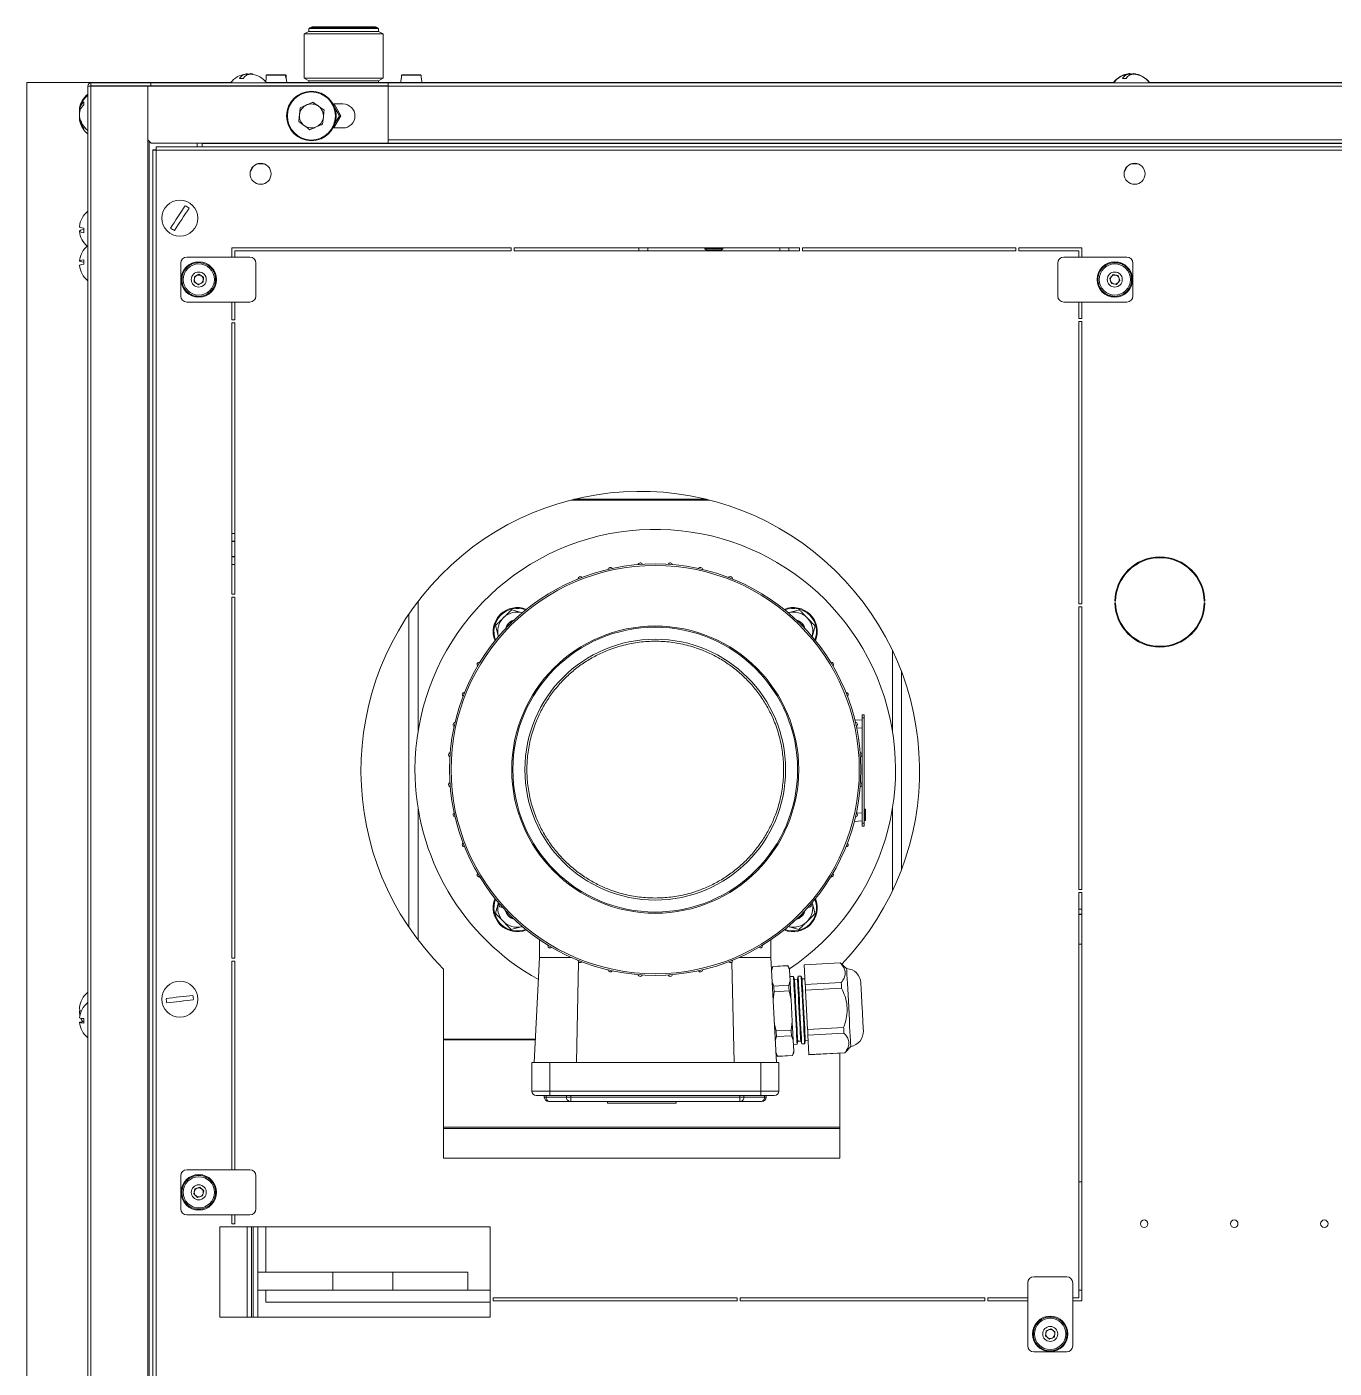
# Model space of a CAD drawing. Header units: millimetres. Extents: x 1650 to 6065, y 324 to 3836.
# Drawn here: x 3228.24 to 3271.77, y 2724.53 to 2769.18 of the extents above; entities that cross this region are included whole.
import ezdxf

# ---------------------------------------------------------------- set-up
doc = ezdxf.new("R2010")
doc.units = ezdxf.units.MM

# ---------------------------------------------------------------- blocks, each defined once
blk = doc.blocks.new('A$C67844AE1')
at = {"color": 1, "linetype": 'Continuous', "lineweight": 0}
for p, q in [((9.391, 129.32), (9.239, 129.232)), ((9.239, 129.232), (9.239, 127.758)), ((9.239, 129.232), (11.868, 129.232)), ((9.391, 129.41), (9.391, 129.32)), ((10.553, 129.41), (9.391, 129.41)), ((9.391, 129.32), (10.553, 129.32)), ((9.418, 129.44), (9.418, 129.41)), ((11.688, 129.44), (9.418, 129.44)), ((10.553, 129.47), (11.607, 129.47)), ((11.715, 129.41), (10.553, 129.41)), ((10.553, 129.32), (11.715, 129.32)), ((11.688, 129.41), (11.688, 129.44)), ((11.715, 129.32), (11.715, 129.41)), ((11.868, 129.232), (11.715, 129.32)), ((11.868, 127.758), (11.868, 129.232)), ((7.077, 127.751), (7.203, 127.751)), ((7.966, 127.767), (7.955, 127.638)), ((7.974, 127.858), (7.966, 127.767)), ((7.966, 127.767), (7.966, 127.767)), ((8.614, 127.858), (7.974, 127.858)), ((8.611, 127.877), (8.612, 127.877)), ((8.622, 127.767), (8.614, 127.858)), ((8.622, 127.767), (8.64, 127.767)), ((8.632, 127.858), (8.64, 127.767)), ((8.653, 127.617), (8.64, 127.767)), ((9.239, 127.758), (9.391, 127.67)), ((9.239, 127.758), (10.553, 127.758)), ((10.553, 127.758), (11.868, 127.758)), ((11.715, 127.67), (11.868, 127.758)), ((12.466, 127.767), (12.453, 127.617)), ((12.466, 127.767), (12.472, 127.767)), ((12.48, 127.858), (12.472, 127.767)), ((13.126, 127.858), (12.48, 127.858)), ((13.135, 127.767), (13.126, 127.858)), ((13.135, 127.767), (13.14, 127.767)), ((13.153, 127.617), (13.14, 127.767)), ((36.477, 127.751), (36.603, 127.751)), ((2.03, 127.5), (2.03, 2)), ((2.03, 127.5), (2.131, 127.5)), ((2.131, 127.501), (2.131, 127.601)), ((2.131, 127.601), (4.128, 127.601)), ((2.131, 127.501), (4.128, 127.501)), ((2.131, 127.5), (2.131, 40.2)), ((4.028, 127.5), (2.131, 127.5)), ((2.15, 127.603), (2.132, 127.601)), ((3.479, 127.603), (2.15, 127.603)), ((2.15, 127.601), (2.15, 127.603)), ((2.15, 127.501), (2.15, 127.5)), ((2.154, 127.611), (2.154, 127.617)), ((2.154, 127.617), (2.254, 127.617)), ((2.254, 127.617), (3.654, 127.617)), ((2.254, 127.603), (2.254, 127.617)), ((3.479, 127.603), (3.479, 127.601)), ((3.497, 127.601), (3.479, 127.603)), ((3.654, 127.617), (3.767, 127.617)), ((3.767, 127.617), (6.797, 127.617)), ((4.028, 40.2), (4.028, 127.5)), ((4.028, 127.5), (12.028, 127.5)), ((4.128, 127.501), (4.128, 127.601)), ((4.128, 127.601), (12.028, 127.601)), ((4.128, 127.501), (12.028, 127.501)), ((7.972, 127.617), (36.197, 127.617)), ((9.391, 127.67), (9.391, 127.617)), ((9.391, 127.67), (11.715, 127.67)), ((11.715, 127.617), (11.715, 127.67)), ((12.028, 127.501), (12.028, 127.601)), ((68.745, 127.601), (12.028, 127.601)), ((12.028, 127.5), (12.028, 127.501)), ((12.028, 127.5), (12.028, 125.603)), ((68.635, 127.491), (12.028, 127.491)), ((37.372, 127.617), (56.063, 127.617)), ((1.899, 126.876), (1.899, 126.978)), ((9.898, 126.691), (9.711, 126.827)), ((10.197, 126.903), (10.526, 126.903)), ((10.455, 126.511), (10.229, 126.903)), ((9.102, 126.775), (9.078, 126.545)), ((9.849, 126.232), (9.874, 126.461)), ((10.224, 126.111), (10.455, 126.511)), ((10.406, 126.511), (10.257, 126.769)), ((10.268, 126.273), (10.406, 126.511)), ((1.897, 126.047), (1.897, 126.09)), ((9.054, 126.315), (9.241, 126.18)), ((10.526, 126.103), (10.197, 126.103)), ((10.202, 126.111), (10.224, 126.111)), ((4.142, 125.603), (4.028, 125.713)), ((4.069, 125.674), (4.069, 40.339)), ((4.07, 125.673), (4.07, 40.339)), ((12.028, 125.603), (4.142, 125.603)), ((4.302, 125.478), (69.512, 125.478)), ((4.302, 125.478), (4.302, 125.378)), ((5.669, 125.603), (5.669, 125.478)), ((5.84, 125.596), (5.84, 125.603)), ((69.394, 125.596), (5.84, 125.596)), ((5.84, 125.586), (5.84, 125.596)), ((5.84, 125.586), (5.84, 125.478)), ((5.84, 125.586), (69.404, 125.586)), ((69.284, 125.706), (12.028, 125.706)), ((4.195, 125.371), (4.195, 40.199)), ((4.195, 125.371), (4.295, 125.371)), ((4.302, 125.378), (4.302, 125.368)), ((69.622, 125.368), (4.305, 125.368)), ((4.305, 125.368), (4.305, 40.199)), ((7.545, 124.834), (7.444, 124.658)), ((7.909, 124.905), (7.66, 124.905)), ((8.097, 124.737), (8.078, 124.769)), ((36.645, 124.834), (36.544, 124.658)), ((37.009, 124.905), (36.76, 124.905)), ((37.197, 124.737), (37.178, 124.769)), ((1.897, 122.615), (1.897, 122.764)), ((16.126, 122.108), (6.826, 122.108)), ((6.826, 122.108), (6.826, 121.808)), ((6.926, 122.008), (16.126, 122.008)), ((6.926, 121.808), (6.926, 122.008)), ((16.126, 122.008), (16.126, 122.108)), ((25.726, 122.108), (16.226, 122.108)), ((16.226, 122.108), (16.226, 122.008)), ((16.226, 122.008), (25.726, 122.008)), ((20.375, 122.008), (20.375, 122.108)), ((20.675, 122.008), (20.675, 122.108)), ((22.589, 122.108), (22.575, 122.098)), ((22.575, 122.098), (22.575, 122.076)), ((23.148, 122.098), (22.575, 122.098)), ((22.575, 122.076), (22.63, 122.037)), ((22.752, 122.076), (22.575, 122.076)), ((22.63, 122.037), (22.589, 122.008)), ((23.119, 122.037), (22.63, 122.037)), ((23.175, 122.076), (22.752, 122.076)), ((23.119, 122.037), (23.175, 122.076)), ((23.16, 122.008), (23.119, 122.037)), ((23.175, 122.098), (23.148, 122.098)), ((23.175, 122.098), (23.16, 122.108)), ((23.175, 122.076), (23.175, 122.098)), ((25.075, 122.108), (25.075, 122.008)), ((25.375, 122.108), (25.375, 122.008)), ((25.726, 122.008), (25.726, 122.108)), ((32.926, 122.108), (25.826, 122.108)), ((25.826, 122.108), (25.826, 122.008)), ((25.826, 122.008), (32.926, 122.008)), ((32.926, 122.008), (32.926, 122.108)), ((35.126, 122.108), (33.026, 122.108)), ((33.026, 122.108), (33.026, 122.008)), ((33.026, 122.008), (35.026, 122.008)), ((35.026, 122.008), (35.026, 121.808)), ((35.126, 121.808), (35.126, 122.108)), ((1.899, 121.566), (1.899, 121.715)), ((5.126, 121.608), (5.126, 120.508)), ((7.426, 121.808), (5.326, 121.808)), ((7.626, 120.508), (7.626, 121.608)), ((34.326, 121.608), (34.326, 120.508)), ((36.626, 121.808), (34.526, 121.808)), ((36.826, 120.508), (36.826, 121.608)), ((5.573, 120.977), (5.578, 121.15)), ((5.578, 121.15), (5.731, 121.232)), ((5.731, 121.232), (5.878, 121.14)), ((5.878, 121.14), (5.873, 120.967)), ((36.056, 121.091), (36.169, 121.222)), ((36.112, 120.927), (36.056, 121.091)), ((36.169, 121.222), (36.339, 121.189)), ((36.396, 121.026), (36.282, 120.895)), ((36.339, 121.189), (36.396, 121.026)), ((5.72, 120.885), (5.573, 120.977)), ((5.873, 120.967), (5.72, 120.885)), ((36.282, 120.895), (36.112, 120.927)), ((5.326, 120.308), (7.426, 120.308)), ((6.826, 120.308), (6.826, 119.718)), ((6.926, 119.718), (6.926, 120.308)), ((34.526, 120.308), (36.626, 120.308)), ((35.026, 120.308), (35.026, 119.758)), ((35.126, 119.758), (35.126, 120.308)), ((6.826, 119.718), (6.926, 119.718)), ((35.026, 119.758), (35.126, 119.758)), ((6.926, 119.618), (6.826, 119.618)), ((6.826, 119.618), (6.826, 110.579)), ((6.926, 110.579), (6.926, 119.618)), ((35.126, 119.658), (35.026, 119.658)), ((35.026, 119.658), (35.026, 110.258)), ((35.126, 110.258), (35.126, 119.658)), ((22.732, 113.718), (18.119, 113.718)), ((18.219, 113.743), (22.632, 113.743)), ((6.926, 112.604), (6.826, 112.604)), ((6.926, 112.602), (6.826, 112.602)), ((6.826, 112.351), (6.926, 112.351)), ((6.926, 112.338), (6.826, 112.338)), ((6.826, 111.836), (6.926, 111.836)), ((6.926, 111.823), (6.826, 111.823)), ((6.826, 111.572), (6.926, 111.572)), ((6.826, 111.57), (6.926, 111.57)), ((18.35, 111.088), (18.35, 111.093)), ((23.5, 111.093), (23.5, 111.088)), ((6.826, 110.579), (6.926, 110.579)), ((6.926, 110.479), (6.826, 110.479)), ((6.826, 110.479), (6.826, 98.469)), ((6.926, 98.469), (6.926, 110.479)), ((13.026, 110.342), (13.026, 106.01)), ((36.229, 110.348), (36.254, 110.348)), ((36.254, 110.298), (36.229, 110.298)), ((39.203, 110.348), (39.228, 110.348)), ((39.228, 110.298), (39.203, 110.298)), ((12.725, 109.922), (12.725, 99.494)), ((16.144, 110.066), (16.505, 109.965)), ((35.026, 110.258), (35.126, 110.258)), ((35.126, 110.158), (35.026, 110.158)), ((35.026, 110.158), (35.026, 100.758)), ((35.126, 100.758), (35.126, 110.158)), ((26.248, 109.524), (26.147, 109.163)), ((28.824, 108.704), (28.824, 106.01)), ((15.084, 108.318), (15.065, 108.318)), ((26.784, 108.318), (26.765, 108.318)), ((29.125, 107.997), (29.125, 101.42)), ((14.574, 107.318), (14.58, 107.318)), ((27.27, 107.318), (27.275, 107.318)), ((27.819, 106.391), (27.568, 106.404)), ((27.879, 106.563), (27.819, 106.563)), ((27.819, 106.563), (27.819, 106.463)), ((27.819, 106.463), (27.879, 106.463)), ((27.819, 106.463), (27.819, 102.963)), ((27.879, 106.563), (27.879, 106.463)), ((27.879, 102.963), (27.879, 106.463)), ((27.879, 106.463), (27.884, 106.463)), ((27.879, 106.363), (27.884, 106.363)), ((27.884, 106.363), (27.884, 106.463)), ((27.884, 103.063), (27.884, 106.363)), ((27.632, 106.125), (27.819, 106.134)), ((13.026, 103.476), (13.026, 99.075)), ((27.819, 103.291), (27.631, 103.301)), ((27.884, 103.425), (27.909, 103.425)), ((27.884, 103.391), (27.909, 103.391)), ((27.884, 103.299), (27.909, 103.299)), ((27.909, 103.391), (27.909, 103.425)), ((27.909, 103.299), (27.909, 103.391)), ((27.909, 103.081), (27.909, 103.299)), ((27.929, 103.302), (27.929, 103.405)), ((27.929, 103.071), (27.929, 103.302)), ((28.824, 103.476), (28.824, 100.713)), ((27.552, 103.021), (27.819, 103.035)), ((27.879, 102.963), (27.819, 102.963)), ((27.819, 102.963), (27.819, 102.863)), ((27.879, 102.863), (27.819, 102.863)), ((27.879, 103.063), (27.884, 103.063)), ((27.879, 102.863), (27.879, 102.963)), ((27.879, 102.963), (27.884, 102.963)), ((27.884, 103.081), (27.909, 103.081)), ((27.884, 102.963), (27.884, 103.063)), ((27.884, 103.051), (27.909, 103.051)), ((27.909, 103.051), (27.909, 103.081)), ((14.58, 102.168), (14.574, 102.168)), ((27.275, 102.168), (27.27, 102.168)), ((15.084, 101.168), (15.065, 101.168)), ((26.765, 101.168), (26.784, 101.168)), ((35.026, 100.758), (35.126, 100.758)), ((35.126, 100.658), (35.026, 100.658)), ((35.026, 100.658), (35.026, 87.158)), ((35.126, 87.058), (35.126, 100.658)), ((15.601, 99.962), (15.703, 100.323)), ((15.83, 100.168), (15.793, 100.168)), ((26.056, 100.168), (26.02, 100.168)), ((35.026, 100.093), (35.126, 100.093)), ((35.126, 99.933), (35.026, 99.933)), ((35.126, 99.923), (35.026, 99.923)), ((25.706, 99.419), (25.345, 99.521)), ((17.075, 99.08), (17.075, 98.493)), ((17.35, 98.902), (17.35, 98.884)), ((24.5, 98.902), (24.5, 98.884)), ((24.775, 98.493), (24.775, 99.08)), ((35.126, 98.933), (35.026, 98.933)), ((6.826, 98.469), (6.926, 98.469)), ((6.926, 98.369), (6.826, 98.369)), ((6.826, 98.369), (6.826, 91.421)), ((6.926, 91.421), (6.926, 98.369)), ((17.075, 98.493), (16.891, 94.993)), ((17.075, 98.493), (18.127, 98.493)), ((18.371, 98.339), (18.299, 94.993)), ((18.35, 98.392), (18.35, 98.398)), ((23.551, 94.993), (23.478, 98.339)), ((23.5, 98.398), (23.5, 98.392)), ((23.723, 98.493), (24.775, 98.493)), ((24.958, 94.993), (24.775, 98.493)), ((27.085, 98.311), (25.886, 98.248)), ((25.887, 98.244), (27.085, 98.307)), ((25.921, 97.591), (25.887, 98.244)), ((27.298, 98.119), (27.085, 98.311)), ((13.876, 98.106), (13.876, 91.808)), ((24.838, 98.193), (24.795, 98.096)), ((24.796, 98.046), (24.838, 98.189)), ((25.337, 98.22), (24.838, 98.193)), ((24.838, 98.189), (25.337, 98.216)), ((25.392, 98.122), (25.337, 98.22)), ((25.337, 98.216), (25.395, 98.077)), ((25.395, 98.077), (25.414, 97.707)), ((25.528, 97.859), (25.406, 97.853)), ((25.56, 97.761), (25.528, 97.859)), ((25.682, 97.867), (25.66, 97.766)), ((25.782, 97.872), (25.682, 97.867)), ((25.782, 97.872), (25.814, 97.774)), ((24.872, 97.537), (24.815, 97.675)), ((24.849, 97.078), (24.882, 97.348)), ((25.372, 97.563), (24.872, 97.537)), ((24.882, 97.348), (25.381, 97.375)), ((25.414, 97.707), (25.372, 97.563)), ((25.381, 97.375), (25.446, 97.095)), ((25.66, 97.766), (25.56, 97.761)), ((25.911, 97.779), (25.814, 97.774)), ((27.119, 97.654), (25.921, 97.591)), ((25.931, 97.403), (27.129, 97.466)), ((25.999, 96.097), (25.931, 97.403)), ((25.446, 97.095), (25.485, 96.354)), ((1.899, 96.305), (1.899, 96.455)), ((24.951, 96.043), (24.889, 96.308)), ((25.45, 96.069), (24.951, 96.043)), ((25.485, 96.354), (25.45, 96.069)), ((27.197, 96.16), (25.999, 96.097)), ((16.932, 95.768), (13.876, 95.768)), ((13.876, 95.743), (16.931, 95.743)), ((24.918, 95.71), (24.96, 95.854)), ((24.96, 95.854), (25.46, 95.881)), ((25.46, 95.881), (25.517, 95.742)), ((25.517, 95.742), (25.536, 95.372)), ((25.525, 95.596), (25.647, 95.602)), ((25.647, 95.602), (25.668, 95.703)), ((25.668, 95.703), (25.768, 95.709)), ((25.768, 95.709), (25.8, 95.61)), ((25.8, 95.61), (25.9, 95.615)), ((25.921, 95.717), (25.9, 95.615)), ((25.921, 95.717), (26.019, 95.722)), ((26.009, 95.909), (27.207, 95.972)), ((26.043, 95.256), (26.009, 95.909)), ((24.995, 95.201), (24.937, 95.34)), ((24.943, 95.29), (24.995, 95.198)), ((25.494, 95.228), (24.995, 95.201)), ((24.995, 95.198), (25.494, 95.224)), ((25.536, 95.372), (25.494, 95.228)), ((25.494, 95.224), (25.539, 95.326)), ((27.242, 95.319), (26.043, 95.256)), ((26.043, 95.252), (27.242, 95.315)), ((27.076, 91.808), (27.076, 95.307)), ((27.242, 95.315), (27.434, 95.528)), ((16.811, 94.043), (16.811, 94.993)), ((17.411, 94.993), (16.811, 94.993)), ((17.411, 94.043), (17.411, 94.993)), ((24.439, 94.993), (17.411, 94.993)), ((24.439, 94.043), (24.439, 94.993)), ((25.039, 94.993), (24.439, 94.993)), ((25.039, 94.043), (25.039, 94.993)), ((16.811, 94.043), (17.411, 94.043)), ((17.231, 93.893), (17.231, 93.843)), ((17.289, 93.843), (17.231, 93.843)), ((17.289, 93.843), (17.289, 93.893)), ((17.972, 93.843), (17.289, 93.843)), ((17.411, 93.893), (17.411, 94.043)), ((17.411, 94.043), (24.439, 94.043)), ((17.411, 93.893), (24.439, 93.893)), ((17.972, 93.893), (17.972, 93.843)), ((18.113, 93.843), (17.972, 93.843)), ((18.113, 93.843), (18.113, 93.893)), ((18.113, 93.843), (18.113, 93.693)), ((23.736, 93.843), (18.113, 93.843)), ((23.736, 93.893), (23.736, 93.843)), ((23.877, 93.843), (23.736, 93.843)), ((23.736, 93.693), (23.736, 93.843)), ((23.877, 93.843), (23.877, 93.893)), ((24.56, 93.843), (23.877, 93.843)), ((24.439, 94.043), (25.039, 94.043)), ((24.439, 93.893), (24.439, 94.043)), ((24.56, 93.893), (24.56, 93.843)), ((24.619, 93.843), (24.56, 93.843)), ((24.619, 93.843), (24.619, 93.893)), ((17.395, 93.693), (18.078, 93.693)), ((18.113, 93.693), (23.736, 93.693)), ((19.337, 93.693), (19.337, 93.643)), ((21.616, 93.643), (19.337, 93.643)), ((21.616, 93.693), (21.616, 93.643)), ((23.771, 93.693), (24.454, 93.693)), ((13.876, 92.843), (27.076, 92.843)), ((13.876, 92.793), (27.076, 92.793)), ((13.876, 91.808), (27.076, 91.808)), ((5.126, 91.221), (5.126, 90.121)), ((7.426, 91.421), (5.326, 91.421)), ((7.626, 90.121), (7.626, 91.221)), ((5.56, 90.621), (5.6, 90.79)), ((5.6, 90.79), (5.766, 90.839)), ((5.766, 90.839), (5.892, 90.72)), ((5.892, 90.72), (5.851, 90.552)), ((35.126, 91.016), (35.026, 91.016)), ((5.686, 90.502), (5.56, 90.621)), ((5.851, 90.552), (5.686, 90.502)), ((5.326, 89.921), (7.426, 89.921)), ((6.826, 89.921), (6.826, 89.621)), ((6.926, 89.621), (6.926, 89.921)), ((15.43, 89.521), (6.43, 89.521)), ((6.43, 89.521), (6.43, 86.521)), ((6.826, 89.621), (6.926, 89.621)), ((7.334, 89.521), (7.334, 86.521)), ((7.335, 86.521), (7.335, 89.521)), ((7.485, 86.521), (7.485, 89.521)), ((7.54, 89.521), (7.54, 86.521)), ((7.69, 89.521), (7.69, 88.016)), ((7.691, 88.016), (7.691, 89.521)), ((7.96, 89.521), (7.96, 88.016)), ((15.43, 86.521), (15.43, 89.521)), ((7.69, 88.016), (7.69, 87.416)), ((10.19, 88.016), (7.69, 88.016)), ((10.19, 88.016), (10.19, 87.416)), ((12.19, 88.016), (10.19, 88.016)), ((12.19, 88.016), (12.19, 87.416)), ((14.69, 88.016), (12.19, 88.016)), ((14.69, 88.016), (14.69, 87.416)), ((33.326, 87.658), (33.326, 85.558)), ((34.626, 87.858), (33.526, 87.858)), ((34.826, 85.558), (34.826, 87.658)), ((10.19, 87.416), (7.69, 87.416)), ((7.69, 87.416), (7.69, 86.521)), ((7.691, 86.521), (7.691, 87.416)), ((7.96, 87.416), (7.96, 87.016)), ((12.19, 87.416), (10.19, 87.416)), ((14.69, 87.416), (12.19, 87.416)), ((15.43, 87.416), (14.69, 87.416)), ((15.53, 87.158), (15.53, 87.058)), ((23.653, 87.158), (15.53, 87.158)), ((23.653, 87.058), (23.653, 87.158)), ((23.753, 87.158), (23.753, 87.058)), ((31.896, 87.158), (23.753, 87.158)), ((31.896, 87.058), (31.896, 87.158)), ((33.326, 87.158), (31.996, 87.158)), ((31.996, 87.158), (31.996, 87.058)), ((35.026, 87.158), (34.826, 87.158)), ((35.126, 87.416), (35.026, 87.416)), ((15.43, 87.016), (7.96, 87.016)), ((15.53, 87.058), (23.653, 87.058)), ((23.753, 87.058), (31.896, 87.058)), ((31.996, 87.058), (33.326, 87.058)), ((34.826, 87.058), (35.126, 87.058)), ((6.43, 86.521), (15.43, 86.521)), ((33.917, 85.89), (33.937, 86.062)), ((34.056, 85.786), (33.917, 85.89)), ((33.937, 86.062), (34.096, 86.13)), ((34.215, 85.855), (34.056, 85.786)), ((34.096, 86.13), (34.235, 86.027)), ((34.235, 86.027), (34.215, 85.855)), ((33.526, 85.358), (34.626, 85.358))]:
    blk.add_line(p, q, dxfattribs=at)
at = {"color": 1, "lineweight": 20}
for p in [(0, 0), (2.154, 127.617)]:
    blk.add_line(p, (0, 127.617), dxfattribs=at)
at = {"color": 1, "linetype": 'Continuous', "lineweight": 0, "flags": 128}
for points in [[(1.751, 126.493), (1.75, 126.508), (1.75, 126.511)], [(1.751, 126.497), (1.75, 126.479), (1.75, 126.475)], [(1.753, 126.641), (1.753, 126.624), (1.753, 126.603)], [(1.754, 126.624), (1.753, 126.594), (1.753, 126.575)], [(1.753, 126.57), (1.753, 126.581), (1.753, 126.588)], [(4.789, 122.773), (4.844, 122.858), (4.904, 122.949), (4.967, 123.046), (5.032, 123.144), (5.097, 123.243), (5.16, 123.34), (5.22, 123.431), (5.275, 123.516)], [(5.401, 123.433), (5.346, 123.349), (5.286, 123.258), (5.222, 123.161), (5.157, 123.062), (5.093, 122.963), (5.029, 122.867), (4.969, 122.775), (4.914, 122.691)], [(1.75, 122.819), (1.75, 122.818), (1.76, 122.803), (1.788, 122.789), (1.834, 122.776), (1.897, 122.764)], [(1.897, 122.615), (1.834, 122.627), (1.788, 122.641), (1.76, 122.654), (1.75, 122.669), (1.76, 122.683), (1.788, 122.697), (1.834, 122.71), (1.897, 122.722)], [(1.899, 121.639), (1.836, 121.648), (1.79, 121.657), (1.762, 121.667), (1.753, 121.677), (1.762, 121.687), (1.79, 121.697), (1.836, 121.707), (1.899, 121.715)], [(1.899, 121.566), (1.836, 121.557), (1.79, 121.548), (1.762, 121.538), (1.753, 121.528), (1.753, 121.527)], [(16.051, 109.624), (15.979, 109.53), (15.944, 109.442)], [(16.225, 109.724), (16.147, 109.693), (16.051, 109.624)], [(25.806, 109.617), (25.712, 109.689), (25.624, 109.724)], [(25.906, 109.442), (25.875, 109.521), (25.806, 109.617)], [(27.909, 103.081), (27.913, 103.08), (27.917, 103.08), (27.92, 103.079), (27.923, 103.078), (27.926, 103.076), (27.928, 103.074), (27.929, 103.073), (27.929, 103.071)], [(15.944, 100.044), (15.974, 99.965), (16.043, 99.869)], [(25.799, 99.861), (25.871, 99.956), (25.906, 100.044)], [(16.043, 99.869), (16.138, 99.797), (16.225, 99.762)], [(25.624, 99.762), (25.702, 99.792), (25.799, 99.861)], [(25.392, 98.122), (25.392, 98.119), (25.393, 98.111), (25.394, 98.097), (25.395, 98.077)], [(25.647, 95.602), (25.646, 95.621), (25.643, 95.678), (25.638, 95.771), (25.631, 95.897), (25.623, 96.051), (25.614, 96.228), (25.604, 96.422), (25.593, 96.627), (25.582, 96.835), (25.571, 97.039), (25.561, 97.234), (25.552, 97.411), (25.544, 97.565), (25.537, 97.69), (25.532, 97.783), (25.529, 97.84), (25.528, 97.859)], [(25.682, 97.867), (25.683, 97.849), (25.686, 97.795), (25.69, 97.707), (25.696, 97.588), (25.704, 97.442), (25.713, 97.273), (25.723, 97.087), (25.733, 96.89), (25.744, 96.688), (25.754, 96.488), (25.764, 96.295), (25.773, 96.117), (25.782, 95.959), (25.789, 95.826), (25.794, 95.722), (25.798, 95.651), (25.8, 95.615), (25.8, 95.61)], [(25.782, 97.872), (25.783, 97.853), (25.786, 97.796), (25.791, 97.703), (25.797, 97.578), (25.805, 97.424), (25.814, 97.247), (25.825, 97.053), (25.835, 96.848), (25.846, 96.64), (25.857, 96.435), (25.867, 96.241), (25.876, 96.064), (25.884, 95.91), (25.891, 95.784), (25.896, 95.692), (25.899, 95.635), (25.9, 95.615)], [(27.298, 98.119), (27.298, 98.115), (27.3, 98.08), (27.304, 98.01), (27.309, 97.908), (27.316, 97.777), (27.324, 97.619), (27.333, 97.44), (27.344, 97.244), (27.355, 97.037), (27.366, 96.824)], [(24.882, 97.348), (24.881, 97.373), (24.88, 97.397), (24.878, 97.421), (24.877, 97.444), (24.876, 97.468), (24.875, 97.491), (24.873, 97.514), (24.872, 97.537)], [(25.381, 97.375), (25.38, 97.399), (25.379, 97.423), (25.378, 97.447), (25.376, 97.471), (25.375, 97.494), (25.374, 97.517), (25.373, 97.54), (25.372, 97.563)], [(25.414, 97.707), (25.418, 97.641), (25.421, 97.572), (25.425, 97.499), (25.429, 97.423), (25.433, 97.345), (25.437, 97.263), (25.442, 97.18), (25.446, 97.095)], [(25.668, 95.703), (25.667, 95.721), (25.665, 95.773), (25.66, 95.858), (25.654, 95.972), (25.647, 96.112), (25.638, 96.274), (25.629, 96.451), (25.619, 96.637), (25.609, 96.827), (25.6, 97.014), (25.59, 97.191), (25.582, 97.352), (25.574, 97.492), (25.568, 97.607), (25.564, 97.691), (25.561, 97.743), (25.56, 97.761)], [(25.768, 95.709), (25.767, 95.726), (25.764, 95.778), (25.76, 95.863), (25.754, 95.977), (25.747, 96.117), (25.738, 96.279), (25.729, 96.456), (25.719, 96.642), (25.709, 96.832), (25.699, 97.019), (25.69, 97.196), (25.682, 97.357), (25.674, 97.497), (25.668, 97.612), (25.664, 97.696), (25.661, 97.748), (25.66, 97.766)], [(25.814, 97.774), (25.815, 97.756), (25.817, 97.704), (25.822, 97.62), (25.828, 97.505), (25.835, 97.365), (25.844, 97.204), (25.853, 97.027), (25.863, 96.84), (25.873, 96.65), (25.882, 96.464), (25.892, 96.287), (25.9, 96.125), (25.907, 95.985), (25.913, 95.871), (25.918, 95.786), (25.921, 95.734), (25.921, 95.717)], [(25.921, 97.591), (25.922, 97.569), (25.923, 97.546), (25.924, 97.523), (25.926, 97.499), (25.927, 97.476), (25.928, 97.452), (25.929, 97.428), (25.931, 97.403)], [(27.119, 97.654), (27.12, 97.632), (27.122, 97.609), (27.123, 97.586), (27.124, 97.562), (27.125, 97.539), (27.127, 97.515), (27.128, 97.491), (27.129, 97.466)], [(4.645, 97.126), (4.745, 97.138), (4.854, 97.151), (4.969, 97.164), (5.086, 97.178), (5.204, 97.192), (5.318, 97.205), (5.427, 97.218), (5.527, 97.229)], [(5.544, 97.08), (5.444, 97.069), (5.335, 97.056), (5.221, 97.043), (5.103, 97.029), (4.986, 97.015), (4.871, 97.002), (4.763, 96.989), (4.663, 96.977)], [(1.751, 96.66), (1.764, 96.585), (1.767, 96.568)], [(27.366, 96.824), (27.377, 96.611), (27.388, 96.403), (27.398, 96.207), (27.407, 96.028), (27.416, 95.871), (27.423, 95.739), (27.428, 95.638), (27.432, 95.568), (27.433, 95.533), (27.434, 95.528)], [(1.899, 96.305), (1.836, 96.311), (1.79, 96.316), (1.762, 96.322), (1.753, 96.328), (1.762, 96.334), (1.79, 96.339), (1.836, 96.345), (1.899, 96.35)], [(24.96, 95.854), (24.959, 95.877), (24.958, 95.9), (24.957, 95.923), (24.956, 95.946), (24.954, 95.97), (24.953, 95.994), (24.952, 96.018), (24.951, 96.043)], [(25.46, 95.881), (25.459, 95.903), (25.457, 95.926), (25.456, 95.949), (25.455, 95.973), (25.454, 95.996), (25.452, 96.02), (25.451, 96.044), (25.45, 96.069)], [(25.485, 96.354), (25.489, 96.269), (25.494, 96.185), (25.498, 96.104), (25.502, 96.025), (25.506, 95.949), (25.51, 95.877), (25.514, 95.807), (25.517, 95.742)], [(25.999, 96.097), (26, 96.073), (26.002, 96.049), (26.003, 96.025), (26.004, 96.001), (26.005, 95.978), (26.007, 95.955), (26.008, 95.932), (26.009, 95.909)], [(27.197, 96.16), (27.199, 96.136), (27.2, 96.112), (27.201, 96.088), (27.203, 96.064), (27.204, 96.041), (27.205, 96.018), (27.206, 95.995), (27.207, 95.972)], [(25.536, 95.372), (25.538, 95.352), (25.538, 95.338), (25.539, 95.329), (25.539, 95.326)]]:
    blk.add_lwpolyline(points, dxfattribs=at)
at = {"color": 1, "linetype": 'Continuous', "lineweight": 0}
for centre, radius in [((9.476, 126.503), 0.825), ((9.476, 126.503), 0.8), ((7.785, 124.578), 0.35), ((36.885, 124.578), 0.35), ((5.095, 123.103), 0.6), ((5.726, 121.058), 0.59), ((5.726, 121.058), 0.521), ((36.226, 121.058), 0.59), ((36.226, 121.058), 0.521), ((5.726, 121.058), 0.25), ((36.226, 121.058), 0.25), ((20.925, 104.743), 6.848), ((20.925, 104.743), 6.795), ((20.925, 104.743), 4.779), ((20.925, 104.743), 4.74), ((20.925, 104.743), 4.342), ((5.095, 97.103), 0.6), ((5.726, 90.671), 0.59), ((5.726, 90.671), 0.521), ((5.726, 90.671), 0.25), ((37.203, 89.627), 0.125), ((40.203, 89.627), 0.125), ((43.203, 89.627), 0.125), ((34.076, 85.958), 0.59), ((34.076, 85.958), 0.521), ((34.076, 85.958), 0.25)]:
    blk.add_circle(centre, radius, dxfattribs=at)
for centre, radius, start, end in [((9.499, 129.42), 0.05, 90, 156.4218), ((11.607, 129.42), 0.05, 23.5782, 90), ((7.384, 127.151), 0.75, 96.8811, 143.1301), ((7.327, 127.606), 0.288, 78.4076, 149.8592), ((7.461, 127.594), 0.302, 87.436, 148.6197), ((7.313, 127.759), 0.154, 58.8127, 95.7165), ((7.449, 127.76), 0.153, 55.394, 116.3389), ((7.384, 127.151), 0.75, 36.8699, 83.1189), ((36.781, 127.167), 0.75, 96.4343, 143.1301), ((36.784, 127.151), 0.75, 96.8811, 143.1301), ((36.727, 127.606), 0.288, 78.4075, 149.8584), ((36.861, 127.594), 0.302, 87.4374, 148.6183), ((36.714, 127.75), 0.163, 60.1634, 95.8574), ((36.848, 127.749), 0.163, 55.9939, 114.3951), ((36.781, 127.167), 0.75, 36.8699, 83.5657), ((36.784, 127.151), 0.75, 36.8699, 83.1189), ((2.131, 127.5), 0.101, 90, 180), ((2.131, 127.5), 0.001, 90, 180), ((2.175, 126.694), 0.423, 146.5825, 183.9895), ((2.202, 126.648), 0.449, 132.5619, 185.899), ((2.197, 126.548), 0.444, 132.2726, 187.1518), ((2.499, 126.645), 0.75, 128.6925, 171.5596), ((2.499, 126.603), 0.75, 128.6925, 171.5596), ((9.476, 126.503), 0.4, 113.9775, 173.9775), ((9.476, 126.503), 0.4, 53.9775, 113.9775), ((9.476, 126.503), 0.4, 353.9775, 53.9775), ((10.526, 126.503), 0.4, 270, 90), ((2.443, 126.472), 0.693, 178.2821, 217.9077), ((2.444, 126.515), 0.693, 174.4021, 217.8928), ((2.499, 126.603), 0.75, 188.4404, 231.3075), ((9.476, 126.503), 0.4, 173.9775, 233.9775), ((9.476, 126.503), 0.4, 293.9775, 353.9775), ((2.497, 126.493), 0.75, 200.3126, 231.521), ((9.476, 126.503), 0.4, 233.9775, 293.9775), ((2.497, 122.743), 0.75, 128.479, 174.2188), ((5.095, 123.103), 0.45, 47.1429, 66.331), ((2.497, 122.743), 0.75, 185.7812, 229.6033), ((5.095, 123.103), 0.45, 227.1429, 246.331), ((2.499, 121.603), 0.75, 128.6925, 174.2395), ((2.499, 121.603), 0.75, 185.7605, 231.3075), ((5.326, 121.608), 0.2, 90, 180), ((7.426, 121.608), 0.2, 0, 90), ((34.526, 121.608), 0.2, 90, 180), ((36.626, 121.608), 0.2, 0, 90), ((5.726, 121.058), 0.15, 118.2355, 178.2355), ((5.726, 121.058), 0.15, 178.2355, 238.2355), ((5.726, 121.058), 0.15, 58.2355, 118.2355), ((5.726, 121.058), 0.15, 298.2355, 358.2355), ((5.726, 121.058), 0.15, 358.2355, 58.2355), ((36.226, 121.058), 0.15, 139.1434, 199.1434), ((36.226, 121.058), 0.15, 199.1434, 259.1434), ((36.226, 121.058), 0.15, 79.1434, 139.1434), ((36.226, 121.058), 0.15, 19.1434, 79.1434), ((36.226, 121.058), 0.15, 319.1434, 19.1434), ((5.726, 121.058), 0.15, 238.2355, 298.2355), ((36.226, 121.058), 0.15, 259.1434, 319.1434), ((5.326, 120.508), 0.2, 180, 270), ((7.426, 120.508), 0.2, 270, 0), ((34.526, 120.508), 0.2, 180, 270), ((36.626, 120.508), 0.2, 270, 0), ((20.426, 104.708), 9.3, 316.1621, 225.2269), ((20.925, 104.743), 8, 303.9557, 180), ((37.728, 110.323), 1.5, 0.955, 179.045), ((37.728, 110.323), 1.475, 0.9712, 179.0288), ((19.425, 111.401), 0.075, 30.0301, 175.3622), ((20.425, 111.549), 0.075, 21.5352, 166.8673), ((21.425, 111.549), 0.075, 13.1327, 158.4648), ((22.425, 111.401), 0.075, 4.6378, 149.9699), ((18.425, 111.093), 0.075, 38.8216, 180), ((23.425, 111.093), 0.075, 0, 141.1784), ((37.728, 110.323), 1.5, 180.955, 359.045), ((37.728, 110.323), 1.475, 180.9712, 359.0288), ((16.329, 109.339), 0.8, 67.6274, 202.3726), ((16.329, 109.339), 0.775, 68.6442, 201.3558), ((16.329, 109.339), 0.65, 74.2575, 134.2575), ((25.521, 109.339), 0.8, 337.6274, 112.3726), ((25.521, 109.339), 0.775, 338.6442, 111.3558), ((25.521, 109.339), 0.65, 44.2575, 104.2575), ((16.329, 109.339), 0.65, 134.2575, 194.2575), ((16.329, 109.339), 0.4, 104.5173, 165.4827), ((25.521, 109.339), 0.4, 14.5173, 75.4827), ((25.521, 109.339), 0.65, 344.2575, 44.2575), ((15.065, 108.243), 0.075, 90, 221.8142), ((26.784, 108.243), 0.075, 318.1858, 90), ((14.574, 107.243), 0.075, 90, 231.1784), ((27.275, 107.243), 0.075, 308.8216, 90), ((14.267, 106.243), 0.075, 94.6378, 239.9699), ((27.583, 106.243), 0.075, 300.0301, 85.3622), ((14.118, 105.243), 0.075, 103.1327, 248.4648), ((27.731, 105.243), 0.075, 291.5352, 76.8673), ((20.925, 104.743), 8, 180, 240.9151), ((14.118, 104.243), 0.075, 111.5352, 256.8673), ((27.731, 104.243), 0.075, 283.1327, 68.4648), ((14.267, 103.243), 0.075, 120.0301, 265.3622), ((27.583, 103.243), 0.075, 274.6378, 59.9699), ((27.909, 103.405), 0.02, 0, 90), ((27.912, 103.409), 0.0179, 261.931, 348.5738), ((27.909, 103.071), 0.02, 270, 0), ((14.574, 102.243), 0.075, 128.8216, 270), ((27.275, 102.243), 0.075, 270, 51.1784), ((15.065, 101.243), 0.075, 138.1858, 270), ((26.784, 101.243), 0.075, 270, 41.8142), ((16.329, 100.147), 0.8, 157.6274, 292.3726), ((16.329, 100.147), 0.775, 158.6442, 291.3558), ((16.329, 100.147), 0.65, 164.2575, 224.2575), ((15.793, 100.243), 0.075, 148.5836, 270), ((16.329, 100.147), 0.4, 194.5173, 255.4827), ((25.521, 100.147), 0.8, 247.6274, 22.3726), ((25.521, 100.147), 0.775, 248.6442, 21.3558), ((25.521, 100.147), 0.4, 284.5173, 345.4827), ((25.521, 100.147), 0.65, 314.2575, 14.2575), ((26.056, 100.243), 0.075, 270, 31.4164), ((16.329, 100.147), 0.65, 224.2575, 284.2575), ((25.521, 100.147), 0.65, 254.2575, 314.2575), ((17.425, 98.884), 0.075, 180, 311.8142), ((24.425, 98.884), 0.075, 228.1858, 0), ((18.425, 98.392), 0.075, 180, 321.1784), ((23.425, 98.392), 0.075, 218.8216, 0), ((27.224, 98.315), 1.339, 182.8556, 183.0246), ((26.361, 98.271), 0.725, 2.8702, 3.1826), ((19.425, 98.085), 0.075, 184.6378, 329.9699), ((20.425, 97.936), 0.075, 193.1327, 338.4648), ((21.425, 97.936), 0.075, 201.5352, 346.8673), ((22.425, 98.085), 0.075, 210.0301, 355.3622), ((24.114, 98.153), 0.725, 2.8702, 3.1826), ((26.965, 98.301), 1.63, 182.8707, 183.0095), ((27.271, 97.62), 0.5, 3, 86.9388), ((2.497, 96.743), 0.75, 128.479, 173.6419), ((2.499, 96.403), 0.75, 128.6925, 174.2536), ((5.095, 97.103), 0.45, 177.0693, 196.2575), ((5.095, 97.103), 0.45, 357.0693, 16.2575), ((1.922, 96.815), 0.172, 176.3894, 227.1893), ((1.899, 96.675), 0.148, 152.7195, 212.5377), ((1.873, 96.778), 0.324, 248.0922, 274.4998), ((2.497, 96.743), 0.75, 201.8169, 211.8819), ((2.499, 96.403), 0.75, 185.7464, 231.3075), ((27.355, 96.022), 0.5, 279.0612, 3), ((25.45, 95.224), 0.456, 182.7879, 183.2833), ((25.582, 95.23), 0.0885, 181.7471, 184.3057), ((24.803, 95.191), 1.242, 2.8581, 3.0399), ((27.716, 95.342), 0.475, 182.7881, 183.2647), ((16.961, 94.043), 0.15, 180, 270), ((17.381, 93.843), 0.15, 180, 270), ((17.422, 93.824), 0.134, 171.9448, 258.5839), ((18.105, 93.824), 0.134, 171.9448, 258.5839), ((23.745, 93.824), 0.134, 281.4131, 8.0583), ((24.428, 93.824), 0.134, 281.4131, 8.0583), ((24.469, 93.843), 0.15, 270, 0), ((24.889, 94.043), 0.15, 270, 0), ((5.326, 91.221), 0.2, 90, 180), ((7.426, 91.221), 0.2, 0, 90), ((5.726, 90.671), 0.15, 166.6103, 226.6103), ((5.726, 90.671), 0.15, 106.6103, 166.6103), ((5.726, 90.671), 0.15, 46.6103, 106.6103), ((5.726, 90.671), 0.15, 346.6103, 46.6103), ((5.726, 90.671), 0.15, 226.6103, 286.6103), ((5.726, 90.671), 0.15, 286.6103, 346.6103), ((5.326, 90.121), 0.2, 180, 270), ((7.426, 90.121), 0.2, 270, 0), ((33.526, 87.658), 0.2, 90, 180), ((34.626, 87.658), 0.2, 0, 90), ((34.076, 85.958), 0.15, 173.3377, 233.3377), ((34.076, 85.958), 0.15, 113.3377, 173.3377), ((34.076, 85.958), 0.15, 233.3377, 293.3377), ((34.076, 85.958), 0.15, 53.3377, 113.3377), ((34.076, 85.958), 0.15, 293.3377, 353.3377), ((34.076, 85.958), 0.15, 353.3377, 53.3377), ((33.526, 85.558), 0.2, 180, 270), ((34.626, 85.558), 0.2, 270, 0)]:
    blk.add_arc(centre, radius, start, end, dxfattribs=at)
blk.add_ellipse((27.909, 103.302), major_axis=(0.02, 0), ratio=0.164522, start_param=4.712389, end_param=6.283185, dxfattribs=at)
for points, knots in [([(9.499, 129.47), (9.503, 129.47), (9.511, 129.47), (9.573, 129.47), (9.671, 129.47), (9.803, 129.47), (9.964, 129.47), (10.147, 129.47), (10.346, 129.47), (10.484, 129.47), (10.553, 129.47)], [0, 0, 0, 0, 0.124998, 0.249999, 0.375001, 0.5, 0.624999, 0.750001, 0.875002, 1, 1, 1, 1]), ([(7.994, 127.877), (7.992, 127.876), (7.988, 127.876), (7.981, 127.872), (7.977, 127.867), (7.975, 127.862), (7.975, 127.859), (7.974, 127.858)], [0, 0, 0, 0, 0.2326, 0.465367, 0.695624, 0.921984, 1, 1, 1, 1]), ([(8.594, 127.877), (8.579, 127.877), (8.548, 127.877), (8.464, 127.877), (8.362, 127.877), (8.256, 127.877), (8.154, 127.877), (8.069, 127.877), (8.009, 127.877), (7.999, 127.877), (7.994, 127.877)], [0, 0, 0, 0, 0.121234, 0.250004, 0.378774, 0.500004, 0.621236, 0.750005, 0.878768, 1, 1, 1, 1]), ([(8.614, 127.858), (8.613, 127.861), (8.612, 127.865), (8.609, 127.871), (8.603, 127.875), (8.598, 127.877), (8.595, 127.877), (8.594, 127.877)], [0, 0, 0, 0, 0.222792, 0.44529, 0.670043, 0.898646, 1, 1, 1, 1]), ([(8.612, 127.877), (8.614, 127.876), (8.619, 127.876), (8.625, 127.872), (8.629, 127.867), (8.631, 127.862), (8.632, 127.859), (8.632, 127.858)], [0, 0, 0, 0, 0.232577, 0.465351, 0.695615, 0.921981, 1, 1, 1, 1]), ([(12.5, 127.877), (12.498, 127.876), (12.493, 127.876), (12.487, 127.872), (12.482, 127.867), (12.48, 127.862), (12.48, 127.859), (12.48, 127.858)], [0, 0, 0, 0, 0.232529, 0.465353, 0.695628, 0.921977, 1, 1, 1, 1]), ([(13.106, 127.877), (13.096, 127.877), (13.076, 127.877), (13.003, 127.877), (12.908, 127.877), (12.803, 127.877), (12.698, 127.877), (12.603, 127.877), (12.531, 127.877), (12.51, 127.877), (12.5, 127.877)], [0, 0, 0, 0, 0.121233, 0.250003, 0.37877, 0.500002, 0.621234, 0.750001, 0.878767, 1, 1, 1, 1]), ([(13.126, 127.858), (13.126, 127.861), (13.125, 127.865), (13.121, 127.871), (13.116, 127.875), (13.11, 127.877), (13.107, 127.877), (13.106, 127.877)], [0, 0, 0, 0, 0.222849, 0.445353, 0.670074, 0.898616, 1, 1, 1, 1]), ([(3.654, 127.617), (3.645, 127.616), (3.626, 127.615), (3.61, 127.606), (3.602, 127.601)], [0, 0, 0, 0, 0.500607, 1, 1, 1, 1]), ([(9.313, 126.869), (9.256, 126.843), (9.185, 126.811), (9.116, 126.781), (9.102, 126.775)], [0, 0, 0, 0, 0.802761, 1, 1, 1, 1]), ([(9.524, 126.962), (9.47, 126.938), (9.401, 126.907), (9.329, 126.876), (9.313, 126.869)], [0, 0, 0, 0, 0.778966, 1, 1, 1, 1]), ([(9.711, 126.827), (9.707, 126.83), (9.644, 126.876), (9.582, 126.921), (9.524, 126.962)], [0, 0, 0, 0, 0.070165, 1, 1, 1, 1]), ([(9.078, 126.545), (9.078, 126.54), (9.069, 126.462), (9.061, 126.386), (9.054, 126.315)], [0, 0, 0, 0, 0.070175, 1, 1, 1, 1]), ([(9.874, 126.461), (9.874, 126.467), (9.882, 126.544), (9.89, 126.62), (9.898, 126.691)], [0, 0, 0, 0, 0.070175, 1, 1, 1, 1]), ([(9.241, 126.18), (9.245, 126.176), (9.308, 126.131), (9.37, 126.086), (9.427, 126.044)], [0, 0, 0, 0, 0.070195, 1, 1, 1, 1]), ([(9.427, 126.044), (9.441, 126.05), (9.51, 126.08), (9.581, 126.112), (9.638, 126.138)], [0, 0, 0, 0, 0.197223, 1, 1, 1, 1]), ([(9.638, 126.138), (9.654, 126.145), (9.726, 126.176), (9.795, 126.207), (9.849, 126.232)], [0, 0, 0, 0, 0.221054, 1, 1, 1, 1]), ([(4.305, 125.368), (4.304, 125.383), (4.304, 125.412), (4.303, 125.448), (4.303, 125.473), (4.302, 125.477), (4.302, 125.478)], [0, 0, 0, 0, 0.250064, 0.500033, 0.75006, 1, 1, 1, 1]), ([(4.195, 125.371), (4.196, 125.371), (4.2, 125.371), (4.225, 125.37), (4.261, 125.369), (4.29, 125.369), (4.305, 125.368)], [0, 0, 0, 0, 0.249938, 0.499969, 0.75, 1, 1, 1, 1]), ([(6.287, 121.041), (6.278, 120.971), (6.263, 120.862), (6.189, 120.734), (6.113, 120.646), (6.021, 120.576), (5.888, 120.512), (5.708, 120.483), (5.53, 120.523), (5.401, 120.595), (5.313, 120.671), (5.243, 120.763), (5.179, 120.896), (5.15, 121.076), (5.19, 121.254), (5.262, 121.383), (5.338, 121.471), (5.43, 121.541), (5.563, 121.605), (5.743, 121.634), (5.922, 121.594), (6.05, 121.522), (6.138, 121.446), (6.208, 121.354), (6.274, 121.221), (6.282, 121.112), (6.287, 121.041)], [0, 0, 0, 0, 0.059863, 0.092091, 0.125001, 0.15791, 0.190137, 0.25, 0.309865, 0.34209, 0.375, 0.407908, 0.440135, 0.499999, 0.559866, 0.59209, 0.624999, 0.657911, 0.690135, 0.750001, 0.809863, 0.84209, 0.875, 0.90791, 0.940136, 1, 1, 1, 1]), ([(36.757, 121.243), (36.773, 121.174), (36.797, 121.067), (36.774, 120.92), (36.735, 120.812), (36.674, 120.713), (36.573, 120.606), (36.414, 120.515), (36.234, 120.488), (36.088, 120.51), (35.979, 120.549), (35.88, 120.61), (35.773, 120.711), (35.682, 120.87), (35.656, 121.051), (35.677, 121.196), (35.716, 121.305), (35.777, 121.404), (35.879, 121.511), (36.037, 121.602), (36.218, 121.628), (36.364, 121.607), (36.473, 121.568), (36.571, 121.507), (36.68, 121.406), (36.726, 121.307), (36.757, 121.243)], [0, 0, 0, 0, 0.059863, 0.09209, 0.125002, 0.157912, 0.190136, 0.249999, 0.309865, 0.342091, 0.375, 0.407911, 0.440135, 0.500002, 0.559865, 0.592091, 0.625, 0.65791, 0.690136, 0.750001, 0.809865, 0.84209, 0.875, 0.90791, 0.940137, 1, 1, 1, 1]), ([(15.875, 109.805), (15.899, 109.828), (15.99, 109.917), (16.079, 110.003), (16.144, 110.066)], [0, 0, 0, 0, 0.2686204, 1, 1, 1, 1]), ([(25.361, 109.969), (25.369, 109.971), (25.492, 110.002), (25.613, 110.033), (25.725, 110.061)], [0, 0, 0, 0, 0.070219, 1, 1, 1, 1]), ([(25.725, 110.061), (25.747, 110.039), (25.832, 109.951), (25.921, 109.86), (25.986, 109.793)], [0, 0, 0, 0, 0.257551, 1, 1, 1, 1]), ([(15.606, 109.543), (15.629, 109.565), (15.716, 109.65), (15.807, 109.739), (15.875, 109.805)], [0, 0, 0, 0, 0.257565, 1, 1, 1, 1]), ([(15.699, 109.179), (15.696, 109.188), (15.665, 109.31), (15.635, 109.431), (15.606, 109.543)], [0, 0, 0, 0, 0.070208, 1, 1, 1, 1]), ([(25.986, 109.793), (26.01, 109.768), (26.099, 109.677), (26.185, 109.589), (26.248, 109.524)], [0, 0, 0, 0, 0.268645, 1, 1, 1, 1]), ([(20.925, 100.469), (20.751, 100.475), (20.398, 100.488), (19.869, 100.59), (19.385, 100.746), (18.955, 100.942), (18.579, 101.161), (18.225, 101.42), (17.897, 101.716), (17.602, 102.043), (17.343, 102.398), (17.123, 102.774), (16.928, 103.204), (16.771, 103.687), (16.672, 104.216), (16.64, 104.743), (16.672, 105.269), (16.771, 105.798), (16.928, 106.282), (17.123, 106.712), (17.343, 107.088), (17.602, 107.442), (17.897, 107.77), (18.225, 108.066), (18.579, 108.324), (18.955, 108.544), (19.386, 108.74), (19.869, 108.896), (20.398, 108.995), (20.925, 109.027), (21.451, 108.995), (21.98, 108.896), (22.464, 108.74), (22.894, 108.544), (23.27, 108.324), (23.624, 108.066), (23.952, 107.77), (24.248, 107.442), (24.506, 107.088), (24.726, 106.712), (24.922, 106.282), (25.078, 105.798), (25.177, 105.269), (25.209, 104.743), (25.177, 104.216), (25.078, 103.687), (24.922, 103.204), (24.726, 102.774), (24.506, 102.398), (24.248, 102.043), (23.952, 101.716), (23.624, 101.42), (23.27, 101.161), (22.894, 100.942), (22.464, 100.746), (21.98, 100.59), (21.451, 100.488), (21.098, 100.475), (20.925, 100.469)], [0, 0, 0, 0, 0.019407, 0.039418, 0.059988, 0.076071, 0.092152, 0.108577, 0.125, 0.141425, 0.157848, 0.173931, 0.190012, 0.210584, 0.230594, 0.25, 0.269408, 0.289418, 0.309988, 0.326071, 0.342152, 0.358577, 0.375, 0.391425, 0.407848, 0.423931, 0.440012, 0.460584, 0.480593, 0.5, 0.519408, 0.539418, 0.559988, 0.576071, 0.592152, 0.608577, 0.625, 0.641425, 0.657848, 0.673931, 0.690012, 0.710584, 0.730593, 0.75, 0.769408, 0.789418, 0.809988, 0.826071, 0.842152, 0.858577, 0.875, 0.891425, 0.907848, 0.923931, 0.940012, 0.960584, 0.980592, 1, 1, 1, 1]), ([(26.151, 100.307), (26.153, 100.298), (26.184, 100.175), (26.215, 100.055), (26.243, 99.943)], [0, 0, 0, 0, 0.070204, 1, 1, 1, 1]), ([(15.863, 99.693), (15.839, 99.717), (15.751, 99.808), (15.664, 99.897), (15.601, 99.962)], [0, 0, 0, 0, 0.268636, 1, 1, 1, 1]), ([(16.125, 99.424), (16.103, 99.447), (16.018, 99.534), (15.929, 99.625), (15.863, 99.693)], [0, 0, 0, 0, 0.257549, 1, 1, 1, 1]), ([(25.975, 99.681), (25.95, 99.657), (25.859, 99.569), (25.771, 99.482), (25.706, 99.419)], [0, 0, 0, 0, 0.268628, 1, 1, 1, 1]), ([(26.243, 99.943), (26.221, 99.921), (26.133, 99.836), (26.042, 99.747), (25.975, 99.681)], [0, 0, 0, 0, 0.257562, 1, 1, 1, 1]), ([(16.489, 99.517), (16.48, 99.514), (16.357, 99.483), (16.237, 99.453), (16.125, 99.424)], [0, 0, 0, 0, 0.070211, 1, 1, 1, 1]), ([(27.085, 98.307), (27.124, 98.262), (27.204, 98.171), (27.259, 98.025), (27.249, 97.876), (27.193, 97.754), (27.139, 97.681), (27.119, 97.654)], [0, 0, 0, 0, 0.223844, 0.454637, 0.66236, 0.878384, 1, 1, 1, 1]), ([(27.129, 97.466), (27.171, 97.374), (27.256, 97.188), (27.318, 96.893), (27.316, 96.597), (27.266, 96.355), (27.216, 96.212), (27.197, 96.16)], [0, 0, 0, 0, 0.22385, 0.454643, 0.662364, 0.878383, 1, 1, 1, 1]), ([(27.771, 97.646), (27.771, 97.635), (27.772, 97.619), (27.777, 97.519), (27.783, 97.416), (27.789, 97.288), (27.799, 97.102), (27.807, 96.948), (27.812, 96.847)], [0, 0, 0, 0, 0.2394534, 0.3683575, 0.4999954, 0.6316447, 0.7605375, 1, 1, 1, 1]), ([(27.812, 96.847), (27.818, 96.747), (27.826, 96.592), (27.835, 96.406), (27.842, 96.278), (27.848, 96.175), (27.853, 96.075), (27.854, 96.059), (27.854, 96.048)], [0, 0, 0, 0, 0.239454, 0.368356, 0.500006, 0.631644, 0.760544, 1, 1, 1, 1]), ([(27.207, 95.972), (27.247, 95.927), (27.327, 95.836), (27.381, 95.69), (27.371, 95.541), (27.315, 95.419), (27.261, 95.346), (27.242, 95.319)], [0, 0, 0, 0, 0.223859, 0.454651, 0.662364, 0.878384, 1, 1, 1, 1]), ([(16.961, 93.893), (16.967, 93.893), (16.976, 93.893), (17.032, 93.893), (17.09, 93.893), (17.162, 93.893), (17.267, 93.893), (17.354, 93.893), (17.411, 93.893)], [0, 0, 0, 0, 0.239474, 0.368356, 0.500001, 0.631652, 0.760545, 1, 1, 1, 1]), ([(24.439, 93.893), (24.495, 93.893), (24.583, 93.893), (24.687, 93.893), (24.759, 93.893), (24.817, 93.893), (24.874, 93.893), (24.883, 93.893), (24.889, 93.893)], [0, 0, 0, 0, 0.239454, 0.368354, 0.500004, 0.631643, 0.760528, 1, 1, 1, 1]), ([(18.113, 93.693), (18.107, 93.693), (18.094, 93.693), (18.083, 93.693), (18.078, 93.693)], [0, 0, 0, 0, 0.499847, 1, 1, 1, 1]), ([(23.771, 93.693), (23.766, 93.693), (23.756, 93.693), (23.743, 93.693), (23.736, 93.693)], [0, 0, 0, 0, 0.500089, 1, 1, 1, 1]), ([(6.272, 90.541), (6.249, 90.474), (6.212, 90.37), (6.114, 90.259), (6.022, 90.189), (5.918, 90.139), (5.775, 90.103), (5.592, 90.111), (5.426, 90.186), (5.314, 90.282), (5.244, 90.374), (5.193, 90.478), (5.158, 90.622), (5.166, 90.804), (5.241, 90.971), (5.337, 91.082), (5.429, 91.153), (5.533, 91.203), (5.676, 91.239), (5.859, 91.231), (6.025, 91.156), (6.137, 91.059), (6.208, 90.967), (6.257, 90.863), (6.295, 90.72), (6.281, 90.611), (6.272, 90.541)], [0, 0, 0, 0, 0.059863, 0.09209, 0.125, 0.157909, 0.190135, 0.249998, 0.309864, 0.342089, 0.375, 0.407909, 0.440136, 0.499999, 0.559863, 0.59209, 0.624999, 0.657909, 0.690134, 0.75, 0.809864, 0.84209, 0.874998, 0.90791, 0.940133, 1, 1, 1, 1]), ([(34.634, 85.893), (34.618, 85.824), (34.594, 85.717), (34.509, 85.595), (34.427, 85.514), (34.329, 85.452), (34.191, 85.4), (34.009, 85.387), (33.835, 85.442), (33.712, 85.524), (33.632, 85.607), (33.57, 85.705), (33.517, 85.843), (33.504, 86.025), (33.559, 86.199), (33.642, 86.322), (33.725, 86.402), (33.822, 86.464), (33.96, 86.517), (34.142, 86.53), (34.317, 86.475), (34.439, 86.392), (34.52, 86.31), (34.581, 86.212), (34.636, 86.074), (34.635, 85.964), (34.634, 85.893)], [0, 0, 0, 0, 0.059863, 0.09209, 0.125, 0.157909, 0.190135, 0.25, 0.309864, 0.342089, 0.374999, 0.40791, 0.440137, 0.5, 0.559863, 0.59209, 0.625001, 0.657909, 0.690137, 0.75, 0.809865, 0.842091, 0.874999, 0.90791, 0.940137, 1, 1, 1, 1])]:
    blk.add_open_spline(points, degree=3, knots=knots, dxfattribs=at)

msp = doc.modelspace()

# ---------------------------------------------------------------- block references
msp.add_blockref('A$C67844AE1', (3228.236, 2639.713))

doc.saveas('drawing.dxf')
